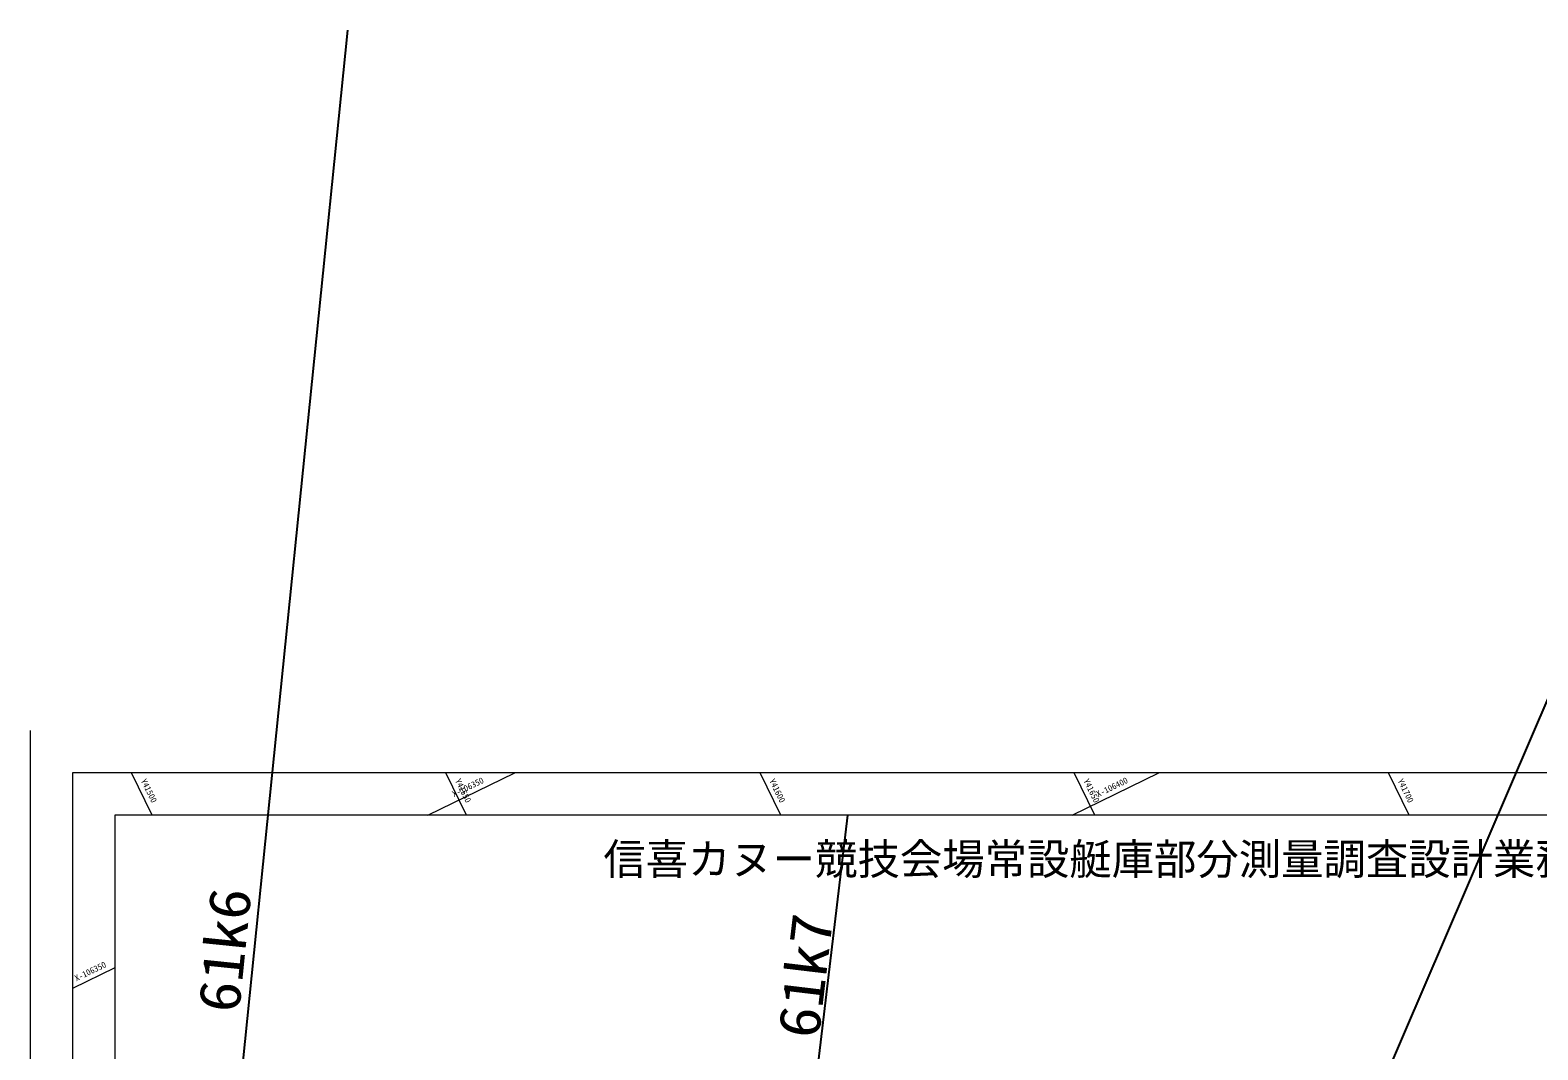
# Model space of a CAD drawing. Units: millimetres, scale not verified. Extents: x 0 to 478532, y 0 to 420999.
# Drawn here: x 0 to 266954, y 240476 to 420999 of the extents above; entities that cross this region are included whole.
import ezdxf
from ezdxf.enums import TextEntityAlignment as Align

# ---------------------------------------------------------------- set-up
doc = ezdxf.new("R2010")
doc.units = ezdxf.units.MM
doc.header["$LTSCALE"] = 500
for name, color, linetype, lineweight in [('BMK-1', 171, 'Continuous', 25), ('TTL', 7, 'Continuous', 13), ('TTL-FRAM', 7, 'Continuous', 13), ('TTL-LINE', 7, 'Continuous', 13)]:
    doc.layers.add(name, color=color, linetype=linetype, lineweight=lineweight)
doc.styles.add('ＭＳ ゴシック', font='')
doc.styles.get('ＭＳ ゴシック').set_extended_font_data('MS Gothic')

msp = doc.modelspace()

# ---------------------------------------------------------------- linework, layer by layer
at = {"layer": 'BMK-1'}
for p, q in [((56179.9, 420999.1), (19072, 55585.4)), ((293893.2, 361411.2), (183450.8, 104030.1)), ((117318.7, 51710), (144759.6, 282000))]:
    msp.add_line(p, q, dxfattribs=at)
at = {"layer": 'TTL'}
msp.add_line((0, 297000), (0, 0), dxfattribs=at)
msp.add_lwpolyline([(7500, 7500), (413000, 7500), (413000, 289500), (7500, 289500)], close=True, dxfattribs=at)
at = {"layer": 'TTL-FRAM'}
msp.add_lwpolyline([(15000, 15000), (405500, 15000), (405500, 282000), (15000, 282000)], close=True, dxfattribs=at)
at = {"layer": 'TTL-LINE'}
for p, q in [((21629.8, 282000), (17971.9, 289500)), ((70421.6, 282000), (85798.8, 289500)), ((77259.9, 282000), (73601.9, 289500)), ((132890, 282000), (129232, 289500)), ((184480.2, 282000), (199857.4, 289500)), ((188520.1, 282000), (184862.1, 289500)), ((244150.2, 282000), (240492.2, 289500)), ((15000, 254969.1), (7500, 251311.1))]:
    msp.add_line(p, q, dxfattribs=at)

# ---------------------------------------------------------------- texts
at = {"layer": 'BMK-1', "style": 'ＭＳ ゴシック', "width": 1.1}
for s, rotation, p in [('61k6', 84.2, (39161.3, 246624.7)), ('61k7', 83.2, (141779.8, 242004.3))]:
    msp.add_text(s, height=7331, rotation=rotation, dxfattribs=at).set_placement(p, align=Align.BOTTOM_LEFT)
at = {"layer": 'TTL', "style": 'ＭＳ ゴシック'}
msp.add_text('信喜カヌー競技会場常設艇庫部分測量調査設計業務委託\u3000平面図', height=5499, dxfattribs=at).set_placement((210250, 277000), align=Align.TOP_CENTER)
at = {"layer": 'TTL-LINE', "style": 'ＭＳ ゴシック'}
for s, rotation, p in [('Y41500', 296, (20250.2, 285969.2)), ('X-106350', 26, (77891, 286199.4)), ('Y41550', 296, (75880.3, 285969.2)), ('Y41600', 296, (131510.4, 285969.2)), ('Y41650', 296, (187140.5, 285969.2)), ('X-106400', 26, (191949.6, 286199.4)), ('Y41700', 296, (242770.6, 285969.2)), ('X-106350', 26, (11030.8, 253589.5))]:
    msp.add_text(s, height=1100, rotation=rotation, dxfattribs=at).set_placement(p, align=Align.BOTTOM_CENTER)

doc.saveas('drawing.dxf')
